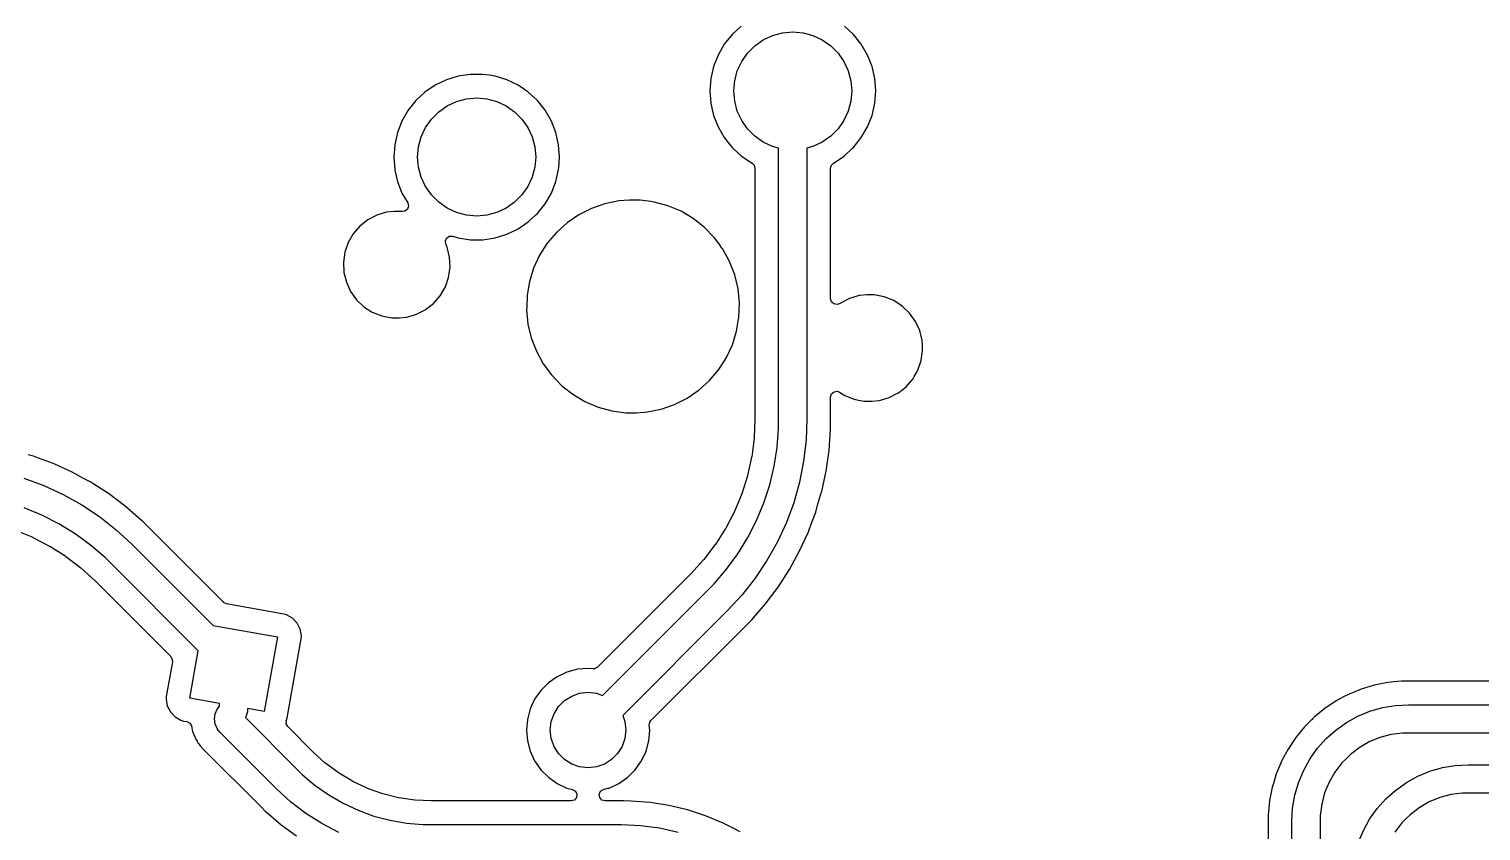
# Model space of a CAD drawing. Extents: x 68 to 346, y -197 to -84.
# Drawn here: x 174.89 to 205.63, y -129.37 to -112.39 of the extents above; entities that cross this region are included whole.
import ezdxf

# ---------------------------------------------------------------- set-up
doc = ezdxf.new("R2010")
doc.units = 0
doc.layers.add('BLACK', color=7, linetype='CONTINUOUS')

msp = doc.modelspace()

# ---------------------------------------------------------------- linework, layer by layer
at = {"layer": 'BLACK', "linetype": 'CONTINUOUS'}
for p, q in [((189.775, -112.51), (189.611, -112.716)), ((189.967, -112.332), (189.775, -112.51)), ((190.437, -112.622), (190.634, -112.53)), ((190.634, -112.53), (190.845, -112.473)), ((190.845, -112.473), (191.062, -112.454)), ((191.062, -112.454), (191.279, -112.473)), ((191.279, -112.473), (191.489, -112.53)), ((191.489, -112.53), (191.687, -112.622)), ((192.348, -112.51), (192.156, -112.332)), ((192.512, -112.716), (192.348, -112.51)), ((192.348, -112.51), (192.348, -112.51)), ((192.348, -112.51), (192.348, -112.51)), ((189.611, -112.716), (189.48, -112.943)), ((190.104, -112.901), (190.258, -112.747)), ((190.258, -112.747), (190.437, -112.622)), ((191.687, -112.622), (191.865, -112.747)), ((191.865, -112.747), (192.019, -112.901)), ((192.643, -112.943), (192.512, -112.716)), ((189.48, -112.943), (189.384, -113.187)), ((189.887, -113.277), (189.979, -113.079)), ((189.979, -113.079), (190.104, -112.901)), ((192.019, -112.901), (192.144, -113.079)), ((192.144, -113.079), (192.236, -113.277)), ((192.739, -113.187), (192.643, -112.943)), ((183.976, -113.392), (183.726, -113.469)), ((184.074, -113.377), (183.976, -113.392)), ((183.976, -113.392), (183.976, -113.392)), ((183.976, -113.392), (183.976, -113.392)), ((184.236, -113.353), (184.074, -113.377)), ((184.498, -113.353), (184.236, -113.353)), ((184.236, -113.353), (184.236, -113.353)), ((184.633, -113.373), (184.498, -113.353)), ((184.498, -113.353), (184.498, -113.353)), ((184.758, -113.392), (184.633, -113.373)), ((185.008, -113.469), (184.758, -113.392)), ((184.758, -113.392), (184.758, -113.392)), ((184.758, -113.392), (184.758, -113.392)), ((189.326, -113.443), (189.306, -113.704)), ((189.384, -113.187), (189.326, -113.443)), ((189.326, -113.443), (189.326, -113.443)), ((189.384, -113.187), (189.384, -113.187)), ((189.831, -113.487), (189.887, -113.277)), ((192.236, -113.277), (192.293, -113.487)), ((192.797, -113.443), (192.739, -113.187)), ((192.817, -113.704), (192.797, -113.443)), ((192.797, -113.443), (192.797, -113.443)), ((192.797, -113.443), (192.797, -113.443)), ((183.272, -113.731), (183.08, -113.909)), ((183.489, -113.583), (183.272, -113.731)), ((183.726, -113.469), (183.489, -113.583)), ((183.489, -113.583), (183.489, -113.583)), ((185.245, -113.583), (185.008, -113.469)), ((185.008, -113.469), (185.008, -113.469)), ((185.454, -113.726), (185.245, -113.583)), ((185.245, -113.583), (185.245, -113.583)), ((185.245, -113.583), (185.245, -113.583)), ((185.245, -113.583), (185.245, -113.583)), ((185.461, -113.731), (185.454, -113.726)), ((185.654, -113.909), (185.461, -113.731)), ((189.306, -113.704), (189.306, -113.704)), ((189.306, -113.704), (189.326, -113.966)), ((189.812, -113.704), (189.831, -113.487)), ((189.831, -113.921), (189.812, -113.704)), ((192.293, -113.487), (192.312, -113.704)), ((192.312, -113.704), (192.293, -113.921)), ((192.798, -113.953), (192.817, -113.704)), ((192.817, -113.704), (192.817, -113.704)), ((183.08, -113.909), (182.917, -114.114)), ((183.563, -114.146), (183.742, -114.021)), ((183.742, -114.021), (183.939, -113.929)), ((183.939, -113.929), (184.15, -113.872)), ((184.15, -113.872), (184.367, -113.853)), ((184.367, -113.853), (184.584, -113.872)), ((184.584, -113.872), (184.795, -113.929)), ((184.795, -113.929), (184.992, -114.021)), ((184.992, -114.021), (185.17, -114.146)), ((185.817, -114.114), (185.654, -113.909)), ((185.654, -113.909), (185.654, -113.909)), ((185.654, -113.909), (185.654, -113.909)), ((189.326, -113.966), (189.326, -113.966)), ((189.326, -113.966), (189.326, -113.966)), ((189.326, -113.966), (189.326, -113.966)), ((189.326, -113.966), (189.327, -113.973)), ((189.327, -113.973), (189.384, -114.222)), ((189.887, -114.132), (189.831, -113.921)), ((192.293, -113.921), (192.236, -114.132)), ((192.739, -114.222), (192.797, -113.966)), ((192.797, -113.966), (192.798, -113.953)), ((182.785, -114.342), (182.69, -114.586)), ((182.917, -114.114), (182.785, -114.342)), ((183.284, -114.478), (183.409, -114.3)), ((183.409, -114.3), (183.563, -114.146)), ((185.17, -114.146), (185.325, -114.3)), ((185.325, -114.3), (185.45, -114.478)), ((185.949, -114.342), (185.817, -114.114)), ((186.044, -114.586), (185.949, -114.342)), ((189.384, -114.222), (189.384, -114.222)), ((189.384, -114.222), (189.384, -114.222)), ((189.384, -114.222), (189.48, -114.466)), ((189.979, -114.329), (189.887, -114.132)), ((190.104, -114.508), (189.979, -114.329)), ((192.144, -114.329), (192.019, -114.508)), ((192.236, -114.132), (192.144, -114.329)), ((192.643, -114.466), (192.739, -114.222)), ((182.69, -114.586), (182.631, -114.842)), ((182.69, -114.586), (182.69, -114.586)), ((183.136, -114.886), (183.192, -114.676)), ((183.192, -114.676), (183.284, -114.478)), ((185.45, -114.478), (185.542, -114.676)), ((185.542, -114.676), (185.598, -114.886)), ((186.103, -114.842), (186.044, -114.586)), ((189.48, -114.466), (189.611, -114.693)), ((190.258, -114.662), (190.104, -114.508)), ((190.437, -114.787), (190.258, -114.662)), ((191.865, -114.662), (191.687, -114.787)), ((192.019, -114.508), (191.865, -114.662)), ((192.512, -114.693), (192.643, -114.466)), ((182.631, -114.842), (182.612, -115.103)), ((182.631, -114.842), (182.631, -114.842)), ((183.117, -115.103), (183.136, -114.886)), ((185.598, -114.886), (185.617, -115.103)), ((186.122, -115.103), (186.103, -114.842)), ((186.103, -114.842), (186.103, -114.842)), ((186.103, -114.842), (186.103, -114.842)), ((189.611, -114.693), (189.717, -114.826)), ((189.717, -114.826), (189.775, -114.898)), ((189.775, -114.898), (189.897, -115.012)), ((190.634, -114.879), (190.437, -114.787)), ((190.762, -114.913), (190.634, -114.879)), ((190.762, -120.647), (190.762, -114.913)), ((191.489, -114.879), (191.362, -114.913)), ((191.362, -114.913), (191.362, -120.647)), ((191.687, -114.787), (191.489, -114.879)), ((192.156, -115.077), (192.329, -114.916)), ((192.329, -114.916), (192.348, -114.898)), ((192.348, -114.898), (192.512, -114.693)), ((192.348, -114.898), (192.348, -114.898)), ((192.348, -114.898), (192.348, -114.898)), ((182.612, -115.103), (182.612, -115.103)), ((182.612, -115.103), (182.631, -115.365)), ((183.136, -115.32), (183.117, -115.103)), ((185.617, -115.103), (185.598, -115.32)), ((186.106, -115.325), (186.122, -115.103)), ((186.122, -115.103), (186.122, -115.103)), ((189.897, -115.012), (189.967, -115.077)), ((189.967, -115.077), (190.184, -115.225)), ((190.184, -115.225), (190.191, -115.228)), ((190.191, -115.228), (190.243, -115.275)), ((190.243, -115.275), (190.261, -115.34)), ((191.862, -115.34), (191.882, -115.273)), ((191.882, -115.273), (191.932, -115.228)), ((191.932, -115.228), (191.939, -115.225)), ((191.939, -115.225), (192.156, -115.077)), ((182.631, -115.365), (182.631, -115.365)), ((182.631, -115.365), (182.631, -115.365)), ((182.631, -115.365), (182.631, -115.365)), ((182.631, -115.365), (182.635, -115.38)), ((182.635, -115.38), (182.69, -115.621)), ((183.192, -115.531), (183.136, -115.32)), ((183.284, -115.728), (183.192, -115.531)), ((185.542, -115.531), (185.45, -115.728)), ((185.598, -115.32), (185.542, -115.531)), ((186.044, -115.621), (186.103, -115.365)), ((186.103, -115.365), (186.106, -115.325)), ((190.261, -115.34), (190.261, -120.647)), ((191.862, -118.105), (191.862, -115.34)), ((182.69, -115.621), (182.69, -115.621)), ((182.69, -115.621), (182.785, -115.865)), ((182.785, -115.865), (182.906, -116.073)), ((183.409, -115.907), (183.284, -115.728)), ((183.563, -116.061), (183.409, -115.907)), ((185.325, -115.907), (185.17, -116.061)), ((185.45, -115.728), (185.325, -115.907)), ((185.817, -116.092), (185.949, -115.865)), ((185.949, -115.865), (186.044, -115.621)), ((182.9, -116.207), (182.845, -116.251)), ((182.922, -116.141), (182.9, -116.207)), ((182.906, -116.073), (182.922, -116.141)), ((183.742, -116.186), (183.563, -116.061)), ((183.939, -116.278), (183.742, -116.186)), ((184.992, -116.186), (184.795, -116.278)), ((185.17, -116.061), (184.992, -116.186)), ((185.654, -116.297), (185.817, -116.092)), ((186.797, -116.19), (186.529, -116.326)), ((187.082, -116.091), (186.797, -116.19)), ((186.797, -116.19), (186.797, -116.19)), ((187.377, -116.031), (187.082, -116.091)), ((187.603, -116.016), (187.377, -116.031)), ((187.377, -116.031), (187.377, -116.031)), ((187.829, -116.016), (187.603, -116.016)), ((187.603, -116.016), (187.603, -116.016)), ((188.053, -116.046), (187.829, -116.016)), ((188.127, -116.056), (188.053, -116.046)), ((188.418, -116.135), (188.127, -116.056)), ((188.695, -116.253), (188.418, -116.135)), ((188.418, -116.135), (188.418, -116.135)), ((182.064, -116.433), (181.895, -116.566)), ((182.255, -116.334), (182.064, -116.433)), ((182.461, -116.274), (182.255, -116.334)), ((182.622, -116.259), (182.461, -116.274)), ((182.461, -116.274), (182.461, -116.274)), ((182.783, -116.259), (182.622, -116.259)), ((182.787, -116.259), (182.783, -116.259)), ((182.845, -116.251), (182.787, -116.259)), ((184.15, -116.334), (183.939, -116.278)), ((184.367, -116.353), (184.15, -116.334)), ((184.584, -116.334), (184.367, -116.353)), ((184.795, -116.278), (184.584, -116.334)), ((185.245, -116.623), (185.461, -116.476)), ((185.461, -116.476), (185.623, -116.326)), ((185.623, -116.326), (185.654, -116.297)), ((185.654, -116.297), (185.654, -116.297)), ((185.654, -116.297), (185.654, -116.297)), ((186.28, -116.496), (186.057, -116.698)), ((186.529, -116.326), (186.28, -116.496)), ((188.955, -116.407), (188.695, -116.253)), ((189.159, -116.568), (188.955, -116.407)), ((188.955, -116.407), (188.955, -116.407)), ((188.955, -116.407), (188.955, -116.407)), ((181.754, -116.728), (181.647, -116.914)), ((181.895, -116.566), (181.754, -116.728)), ((181.895, -116.566), (181.895, -116.566)), ((183.704, -116.881), (183.733, -116.817)), ((183.733, -116.817), (183.792, -116.779)), ((183.792, -116.779), (183.862, -116.779)), ((183.862, -116.779), (183.863, -116.78)), ((183.863, -116.78), (183.976, -116.815)), ((183.976, -116.815), (184.236, -116.854)), ((184.498, -116.854), (184.758, -116.815)), ((184.758, -116.815), (185.008, -116.737)), ((185.008, -116.737), (185.203, -116.644)), ((185.203, -116.644), (185.245, -116.623)), ((185.245, -116.623), (185.245, -116.623)), ((185.245, -116.623), (185.245, -116.623)), ((186.057, -116.698), (185.862, -116.928)), ((189.191, -116.593), (189.159, -116.568)), ((189.4, -116.81), (189.191, -116.593)), ((189.499, -116.944), (189.4, -116.81)), ((181.576, -117.117), (181.546, -117.33)), ((181.647, -116.914), (181.576, -117.117)), ((181.576, -117.117), (181.576, -117.117)), ((183.714, -116.95), (183.704, -116.881)), ((183.727, -116.977), (183.714, -116.95)), ((183.744, -117.014), (183.727, -116.977)), ((183.794, -117.223), (183.744, -117.014)), ((184.236, -116.854), (184.498, -116.854)), ((185.862, -116.928), (185.7, -117.182)), ((189.562, -117.03), (189.499, -116.944)), ((189.579, -117.053), (189.562, -117.03)), ((189.724, -117.317), (189.579, -117.053)), ((181.546, -117.33), (181.546, -117.33)), ((181.546, -117.33), (181.556, -117.545)), ((183.774, -117.651), (183.805, -117.438)), ((183.805, -117.438), (183.794, -117.223)), ((185.7, -117.182), (185.573, -117.456)), ((185.7, -117.182), (185.7, -117.182)), ((189.832, -117.598), (189.724, -117.317)), ((181.556, -117.545), (181.607, -117.754)), ((181.607, -117.754), (181.607, -117.754)), ((181.607, -117.754), (181.695, -117.947)), ((183.704, -117.854), (183.774, -117.651)), ((185.484, -117.743), (185.442, -117.989)), ((185.566, -117.479), (185.484, -117.743)), ((185.573, -117.456), (185.566, -117.479)), ((185.573, -117.456), (185.573, -117.456)), ((189.902, -117.891), (189.832, -117.598)), ((181.695, -117.947), (181.696, -117.949)), ((181.696, -117.949), (181.821, -118.124)), ((183.455, -118.202), (183.596, -118.04)), ((183.596, -118.04), (183.597, -118.039)), ((183.597, -118.039), (183.664, -117.923)), ((183.664, -117.923), (183.704, -117.854)), ((185.434, -118.04), (185.426, -118.273)), ((185.442, -117.989), (185.434, -118.04)), ((189.932, -118.191), (189.902, -117.891)), ((192.467, -118.038), (192.261, -118.099)), ((192.479, -118.037), (192.467, -118.038)), ((192.467, -118.038), (192.467, -118.038)), ((192.627, -118.023), (192.479, -118.037)), ((192.788, -118.023), (192.627, -118.023)), ((192.999, -118.063), (192.788, -118.023)), ((192.788, -118.023), (192.788, -118.023)), ((193.199, -118.143), (192.999, -118.063)), ((181.821, -118.124), (181.821, -118.124)), ((181.821, -118.124), (181.821, -118.124)), ((181.821, -118.124), (181.976, -118.273)), ((181.976, -118.273), (181.976, -118.273)), ((181.976, -118.273), (181.976, -118.273)), ((181.976, -118.273), (182.157, -118.389)), ((183.095, -118.434), (183.274, -118.342)), ((183.274, -118.342), (183.286, -118.335)), ((183.286, -118.335), (183.455, -118.202)), ((185.426, -118.273), (185.424, -118.342)), ((185.424, -118.342), (185.454, -118.641)), ((189.922, -118.492), (189.932, -118.191)), ((191.879, -118.167), (191.862, -118.105)), ((191.929, -118.215), (191.879, -118.167)), ((191.998, -118.229), (191.929, -118.215)), ((192.063, -118.203), (191.998, -118.229)), ((192.07, -118.197), (192.063, -118.203)), ((192.234, -118.113), (192.07, -118.197)), ((192.261, -118.099), (192.234, -118.113)), ((192.261, -118.099), (192.261, -118.099)), ((192.261, -118.099), (192.261, -118.099)), ((193.38, -118.26), (193.199, -118.143)), ((193.535, -118.408), (193.38, -118.26)), ((182.157, -118.389), (182.357, -118.469)), ((182.357, -118.469), (182.456, -118.488)), ((182.456, -118.488), (182.568, -118.51)), ((182.568, -118.51), (182.568, -118.51)), ((182.568, -118.51), (182.729, -118.51)), ((182.729, -118.51), (182.889, -118.494)), ((182.729, -118.51), (182.729, -118.51)), ((182.889, -118.494), (183.095, -118.434)), ((185.454, -118.641), (185.454, -118.641)), ((185.454, -118.641), (185.524, -118.934)), ((189.872, -118.789), (189.922, -118.492)), ((193.66, -118.583), (193.535, -118.408)), ((193.535, -118.408), (193.535, -118.408)), ((193.535, -118.408), (193.535, -118.408)), ((193.749, -118.779), (193.66, -118.583)), ((185.524, -118.934), (185.524, -118.934)), ((185.524, -118.934), (185.632, -119.216)), ((189.783, -119.077), (189.872, -118.789)), ((193.8, -118.987), (193.749, -118.779)), ((193.805, -119.095), (193.8, -118.987)), ((185.632, -119.216), (185.632, -119.216)), ((185.632, -119.216), (185.777, -119.48)), ((189.656, -119.35), (189.783, -119.077)), ((193.78, -119.415), (193.81, -119.202)), ((193.81, -119.202), (193.805, -119.095)), ((185.777, -119.48), (185.777, -119.48)), ((185.777, -119.48), (185.951, -119.717)), ((189.299, -119.834), (189.494, -119.604)), ((189.494, -119.604), (189.656, -119.35)), ((193.709, -119.618), (193.78, -119.415)), ((185.951, -119.717), (185.956, -119.722)), ((185.956, -119.722), (186.165, -119.939)), ((189.076, -120.036), (189.299, -119.834)), ((193.461, -119.967), (193.602, -119.804)), ((193.602, -119.804), (193.633, -119.75)), ((193.633, -119.75), (193.672, -119.683)), ((193.672, -119.683), (193.709, -119.618)), ((186.165, -119.939), (186.2, -119.967)), ((186.2, -119.967), (186.402, -120.126)), ((186.402, -120.126), (186.402, -120.126)), ((186.402, -120.126), (186.402, -120.126)), ((186.402, -120.126), (186.661, -120.279)), ((188.559, -120.343), (188.827, -120.207)), ((188.827, -120.207), (189.076, -120.036)), ((191.862, -120.187), (191.882, -120.12)), ((191.862, -120.647), (191.862, -120.187)), ((191.882, -120.12), (191.935, -120.074)), ((191.935, -120.074), (192.004, -120.064)), ((192.004, -120.064), (192.053, -120.083)), ((192.053, -120.083), (192.163, -120.153)), ((192.163, -120.153), (192.362, -120.233)), ((192.895, -120.259), (193.101, -120.198)), ((193.101, -120.198), (193.292, -120.099)), ((193.292, -120.099), (193.298, -120.095)), ((193.298, -120.095), (193.371, -120.037)), ((193.371, -120.037), (193.461, -119.967)), ((186.661, -120.279), (186.938, -120.397)), ((186.938, -120.397), (187.229, -120.477)), ((187.229, -120.477), (187.527, -120.517)), ((187.527, -120.517), (187.527, -120.517)), ((187.527, -120.517), (187.753, -120.517)), ((187.753, -120.517), (187.917, -120.506)), ((187.917, -120.506), (187.979, -120.502)), ((187.979, -120.502), (188.274, -120.442)), ((188.274, -120.442), (188.559, -120.343)), ((192.362, -120.233), (192.452, -120.25)), ((192.452, -120.25), (192.573, -120.274)), ((192.573, -120.274), (192.573, -120.274)), ((192.573, -120.274), (192.734, -120.274)), ((192.734, -120.274), (192.895, -120.259)), ((192.734, -120.274), (192.734, -120.274)), ((190.261, -120.647), (190.244, -121.049)), ((190.762, -120.849), (190.762, -120.647)), ((191.362, -120.647), (191.344, -121.098)), ((191.362, -120.647), (191.362, -120.647)), ((191.862, -120.87), (191.862, -120.647)), ((190.243, -121.055), (190.191, -121.451)), ((190.244, -121.049), (190.243, -121.055)), ((190.73, -121.252), (190.762, -120.849)), ((191.344, -121.098), (191.291, -121.546)), ((191.83, -121.315), (191.862, -120.87)), ((191.862, -120.87), (191.862, -120.87)), ((174.979, -121.435), (174.878, -121.406)), ((175.09, -121.477), (174.979, -121.435)), ((190.191, -121.451), (190.19, -121.456)), ((190.667, -121.651), (190.73, -121.252)), ((191.767, -121.756), (191.83, -121.315)), ((175.396, -121.591), (175.09, -121.477)), ((175.436, -121.609), (175.396, -121.591)), ((175.802, -121.776), (175.436, -121.609)), ((190.19, -121.456), (190.104, -121.846)), ((190.572, -122.044), (190.667, -121.651)), ((191.291, -121.546), (191.203, -121.988)), ((191.711, -122.014), (191.767, -121.756)), ((174.78, -121.901), (175.203, -122.057)), ((175.203, -122.057), (175.613, -122.246)), ((176.042, -121.907), (175.802, -121.776)), ((176.193, -121.99), (176.042, -121.907)), ((176.261, -122.033), (176.193, -121.99)), ((176.568, -122.231), (176.261, -122.033)), ((190.102, -121.851), (189.982, -122.232)), ((190.104, -121.846), (190.102, -121.851)), ((190.447, -122.428), (190.572, -122.044)), ((191.203, -121.988), (191.081, -122.422)), ((191.674, -122.185), (191.711, -122.014)), ((175.613, -122.246), (176.006, -122.466)), ((176.925, -122.498), (176.568, -122.231)), ((176.568, -122.231), (176.568, -122.231)), ((189.98, -122.237), (189.827, -122.606)), ((189.982, -122.232), (189.98, -122.237)), ((191.588, -122.476), (191.672, -122.192)), ((191.672, -122.192), (191.674, -122.185)), ((175.16, -122.689), (174.787, -122.534)), ((176.006, -122.466), (176.381, -122.717)), ((177.262, -122.79), (176.925, -122.498)), ((176.925, -122.498), (176.925, -122.498)), ((189.825, -122.611), (189.641, -122.965)), ((189.827, -122.606), (189.825, -122.611)), ((190.293, -122.802), (190.447, -122.428)), ((191.081, -122.422), (190.925, -122.845)), ((191.457, -122.859), (191.546, -122.62)), ((191.546, -122.62), (191.588, -122.476)), ((175.52, -122.872), (175.16, -122.689)), ((175.865, -123.083), (175.52, -122.872)), ((176.381, -122.717), (176.735, -122.996)), ((177.294, -122.822), (177.262, -122.79)), ((177.387, -122.915), (177.294, -122.822)), ((179.004, -124.532), (177.387, -122.915)), ((177.387, -122.915), (177.387, -122.915)), ((189.638, -122.97), (189.423, -123.307)), ((189.641, -122.965), (189.638, -122.97)), ((190.109, -123.162), (190.293, -122.802)), ((190.925, -122.845), (190.736, -123.254)), ((191.391, -123.038), (191.457, -122.859)), ((174.647, -123.023), (174.965, -123.154)), ((174.965, -123.154), (174.97, -123.157)), ((174.97, -123.157), (175.324, -123.341)), ((176.192, -123.321), (175.865, -123.083)), ((176.735, -122.996), (177.066, -123.302)), ((189.898, -123.506), (190.109, -123.162)), ((190.736, -123.254), (190.515, -123.647)), ((191.205, -123.443), (191.391, -123.038)), ((191.391, -123.038), (191.391, -123.038)), ((175.324, -123.341), (175.329, -123.344)), ((175.329, -123.344), (175.666, -123.558)), ((175.666, -123.558), (175.67, -123.561)), ((175.67, -123.561), (175.983, -123.801)), ((176.499, -123.583), (176.192, -123.321)), ((176.642, -123.726), (176.499, -123.583)), ((177.066, -123.302), (177.066, -123.302)), ((177.066, -123.302), (178.79, -125.025)), ((189.42, -123.311), (189.177, -123.628)), ((189.423, -123.307), (189.42, -123.311)), ((189.661, -123.833), (189.898, -123.506)), ((190.992, -123.835), (191.205, -123.443)), ((175.983, -123.801), (175.987, -123.805)), ((175.987, -123.805), (175.991, -123.808)), ((175.991, -123.808), (176.288, -124.08)), ((178.472, -125.556), (176.642, -123.726)), ((176.642, -123.726), (176.642, -123.726)), ((189.173, -123.633), (188.901, -123.93)), ((189.177, -123.628), (189.173, -123.633)), ((189.398, -124.14), (189.661, -123.833)), ((190.515, -123.647), (190.265, -124.022)), ((190.751, -124.21), (190.992, -123.835)), ((190.992, -123.835), (190.992, -123.835)), ((176.288, -124.08), (177.888, -125.681)), ((188.842, -123.989), (186.926, -125.905)), ((188.901, -123.93), (188.842, -123.989)), ((188.842, -123.989), (188.842, -123.989)), ((189.256, -124.283), (189.398, -124.14)), ((190.265, -124.022), (189.986, -124.376)), ((190.483, -124.567), (190.751, -124.21)), ((187.035, -126.503), (189.256, -124.283)), ((189.256, -124.283), (189.256, -124.283)), ((189.256, -124.283), (189.256, -124.283)), ((189.986, -124.376), (189.68, -124.707)), ((179.008, -124.536), (179.004, -124.532)), ((179.071, -124.567), (179.008, -124.536)), ((180.282, -124.78), (179.071, -124.567)), ((180.34, -124.797), (180.282, -124.78)), ((180.282, -124.78), (180.282, -124.78)), ((180.464, -124.87), (180.34, -124.797)), ((180.34, -124.797), (180.34, -124.797)), ((189.68, -124.707), (187.46, -126.927)), ((189.68, -124.707), (189.68, -124.707)), ((190.191, -124.903), (190.392, -124.672)), ((190.392, -124.672), (190.483, -124.567)), ((178.79, -125.025), (180.148, -125.265)), ((180.563, -124.975), (180.464, -124.87)), ((180.464, -124.87), (180.464, -124.87)), ((180.464, -124.87), (180.464, -124.87)), ((180.627, -125.103), (180.563, -124.975)), ((180.654, -125.245), (180.627, -125.103)), ((188.058, -127.037), (190.066, -125.029)), ((190.066, -125.029), (190.067, -125.028)), ((190.066, -125.029), (190.066, -125.029)), ((190.066, -125.029), (190.066, -125.029)), ((190.067, -125.028), (190.151, -124.943)), ((190.151, -124.943), (190.191, -124.903)), ((180.148, -125.265), (179.87, -126.841)), ((180.355, -126.975), (180.65, -125.305)), ((180.65, -125.305), (180.654, -125.245)), ((177.888, -125.681), (177.922, -125.742)), ((177.922, -125.742), (177.923, -125.79)), ((178.295, -126.563), (178.472, -125.556)), ((177.923, -125.79), (177.794, -126.523)), ((186.279, -126.01), (186.073, -126.107)), ((186.499, -125.951), (186.279, -126.01)), ((186.279, -126.01), (186.279, -126.01)), ((186.726, -125.932), (186.499, -125.951)), ((186.499, -125.951), (186.499, -125.951)), ((186.828, -125.941), (186.726, -125.932)), ((186.726, -125.932), (186.726, -125.932)), ((186.865, -125.938), (186.828, -125.941)), ((186.926, -125.905), (186.865, -125.938)), ((185.887, -126.237), (185.726, -126.398)), ((186.073, -126.107), (185.887, -126.237)), ((186.073, -126.107), (186.073, -126.107)), ((203.097, -126.37), (202.827, -126.481)), ((203.376, -126.285), (203.097, -126.37)), ((203.097, -126.37), (203.097, -126.37)), ((203.097, -126.37), (203.097, -126.37)), ((203.662, -126.228), (203.376, -126.285)), ((203.868, -126.208), (203.662, -126.228)), ((203.662, -126.228), (203.662, -126.228)), ((203.662, -126.228), (203.662, -126.228)), ((203.952, -126.2), (203.868, -126.208)), ((204.051, -126.2), (203.952, -126.2)), ((203.952, -126.2), (203.952, -126.2)), ((203.952, -126.2), (203.952, -126.2)), ((206.045, -126.2), (204.051, -126.2)), ((204.051, -126.2), (204.051, -126.2)), ((177.794, -126.523), (177.79, -126.575)), ((177.79, -126.575), (177.79, -126.583)), ((177.79, -126.583), (177.816, -126.724)), ((177.794, -126.523), (177.794, -126.523)), ((178.922, -126.673), (178.295, -126.563)), ((178.922, -126.728), (178.922, -126.673)), ((185.595, -126.584), (185.499, -126.791)), ((185.726, -126.398), (185.595, -126.584)), ((185.595, -126.584), (185.595, -126.584)), ((186.1, -126.738), (186.227, -126.612)), ((186.227, -126.612), (186.379, -126.516)), ((186.379, -126.516), (186.548, -126.457)), ((186.548, -126.457), (186.726, -126.437)), ((186.726, -126.437), (186.904, -126.457)), ((186.904, -126.457), (187.035, -126.503)), ((202.57, -126.619), (202.328, -126.781)), ((202.738, -126.529), (202.57, -126.619)), ((202.57, -126.619), (202.57, -126.619)), ((202.827, -126.481), (202.738, -126.529)), ((202.827, -126.481), (202.827, -126.481)), ((177.816, -126.724), (177.816, -126.724)), ((177.816, -126.724), (177.848, -126.789)), ((177.848, -126.789), (177.881, -126.853)), ((177.881, -126.853), (177.979, -126.958)), ((177.979, -126.958), (177.979, -126.958)), ((177.979, -126.958), (177.979, -126.958)), ((177.979, -126.958), (178.103, -127.031)), ((178.814, -127), (178.828, -126.895)), ((178.828, -126.895), (178.869, -126.796)), ((178.869, -126.796), (178.922, -126.728)), ((179.479, -126.955), (179.469, -126.974)), ((179.469, -126.974), (180.552, -128.058)), ((179.511, -126.85), (179.479, -126.955)), ((179.516, -126.798), (179.511, -126.85)), ((179.518, -126.779), (179.516, -126.796)), ((179.516, -126.796), (179.516, -126.798)), ((179.87, -126.841), (179.518, -126.779)), ((180.336, -127.04), (180.352, -126.986)), ((180.352, -126.986), (180.355, -126.975)), ((185.499, -126.791), (185.44, -127.01)), ((185.499, -126.791), (185.499, -126.791)), ((185.946, -127.059), (186.005, -126.89)), ((186.005, -126.89), (186.1, -126.738)), ((187.46, -126.927), (187.506, -127.059)), ((202.102, -126.966), (202.068, -127)), ((202.328, -126.781), (202.102, -126.966)), ((202.102, -126.966), (202.102, -126.966)), ((202.785, -127.078), (203.027, -126.944)), ((203.027, -126.944), (203.283, -126.839)), ((203.283, -126.839), (203.549, -126.762)), ((203.549, -126.762), (203.822, -126.716)), ((203.822, -126.716), (204.098, -126.7)), ((204.098, -126.7), (204.098, -126.7)), ((204.098, -126.7), (206.751, -126.7)), ((178.103, -127.031), (178.103, -127.031)), ((178.103, -127.031), (178.161, -127.047)), ((178.161, -127.047), (178.161, -127.047)), ((178.161, -127.047), (178.161, -127.047)), ((178.161, -127.047), (178.161, -127.047)), ((178.161, -127.047), (178.227, -127.059)), ((178.227, -127.059), (178.29, -127.09)), ((178.29, -127.09), (178.326, -127.15)), ((178.326, -127.15), (178.327, -127.157)), ((178.327, -127.157), (178.349, -127.265)), ((178.349, -127.265), (178.376, -127.331)), ((178.828, -127.105), (178.814, -127)), ((178.869, -127.204), (178.828, -127.105)), ((178.895, -127.237), (178.869, -127.204)), ((178.898, -127.245), (178.895, -127.237)), ((178.934, -127.288), (178.898, -127.245)), ((180.128, -128.482), (178.934, -127.288)), ((180.333, -127.103), (180.338, -127.04)), ((180.367, -127.164), (180.333, -127.103)), ((180.338, -127.04), (180.336, -127.04)), ((180.905, -127.703), (180.367, -127.164)), ((185.44, -127.01), (185.42, -127.237)), ((185.42, -127.237), (185.42, -127.237)), ((185.42, -127.237), (185.44, -127.464)), ((185.44, -127.01), (185.44, -127.01)), ((185.926, -127.237), (185.946, -127.059)), ((185.946, -127.415), (185.926, -127.237)), ((187.506, -127.059), (187.526, -127.237)), ((187.526, -127.237), (187.506, -127.415)), ((188.011, -127.464), (188.031, -127.237)), ((188.022, -127.135), (188.036, -127.067)), ((188.031, -127.237), (188.022, -127.135)), ((188.036, -127.067), (188.058, -127.037)), ((201.896, -127.172), (201.711, -127.398)), ((202.035, -127.033), (201.896, -127.172)), ((202.047, -127.021), (202.035, -127.033)), ((202.035, -127.033), (202.035, -127.033)), ((202.051, -127.017), (202.047, -127.021)), ((202.068, -127), (202.051, -127.017)), ((202.353, -127.423), (202.559, -127.238)), ((202.559, -127.238), (202.785, -127.078)), ((178.376, -127.331), (178.417, -127.43)), ((178.417, -127.43), (178.447, -127.474)), ((178.447, -127.474), (178.453, -127.483)), ((178.453, -127.483), (178.457, -127.491)), ((178.457, -127.491), (178.461, -127.5)), ((178.461, -127.5), (178.464, -127.504)), ((178.464, -127.504), (178.482, -127.527)), ((178.482, -127.527), (178.485, -127.532)), ((178.485, -127.532), (178.512, -127.572)), ((178.512, -127.572), (178.517, -127.579)), ((178.517, -127.579), (178.578, -127.64)), ((185.44, -127.464), (185.44, -127.464)), ((185.44, -127.464), (185.499, -127.684)), ((186.005, -127.584), (185.946, -127.415)), ((186.1, -127.736), (186.005, -127.584)), ((187.447, -127.584), (187.351, -127.736)), ((187.506, -127.415), (187.447, -127.584)), ((187.953, -127.684), (188.011, -127.464)), ((201.711, -127.398), (201.549, -127.64)), ((201.711, -127.398), (201.711, -127.398)), ((202.168, -127.629), (202.353, -127.423)), ((202.353, -127.423), (202.353, -127.423)), ((203.27, -127.489), (203.058, -127.611)), ((203.496, -127.395), (203.27, -127.489)), ((203.733, -127.332), (203.496, -127.395)), ((203.976, -127.3), (203.733, -127.332)), ((204.098, -127.3), (203.976, -127.3)), ((206.751, -127.3), (204.098, -127.3)), ((204.098, -127.3), (204.098, -127.3)), ((204.098, -127.3), (204.098, -127.3)), ((204.098, -127.3), (204.098, -127.3)), ((178.578, -127.64), (179.807, -128.869)), ((180.907, -127.705), (180.905, -127.703)), ((181.161, -127.935), (180.907, -127.705)), ((185.499, -127.684), (185.499, -127.684)), ((185.499, -127.684), (185.595, -127.89)), ((185.595, -127.89), (185.595, -127.89)), ((185.595, -127.89), (185.726, -128.076)), ((186.227, -127.863), (186.1, -127.736)), ((186.379, -127.958), (186.227, -127.863)), ((187.225, -127.863), (187.073, -127.958)), ((187.351, -127.736), (187.225, -127.863)), ((187.726, -128.076), (187.856, -127.89)), ((187.856, -127.89), (187.953, -127.684)), ((201.409, -127.902), (201.306, -128.152)), ((201.411, -127.897), (201.409, -127.902)), ((201.427, -127.868), (201.411, -127.897)), ((201.549, -127.64), (201.427, -127.868)), ((201.549, -127.64), (201.549, -127.64)), ((201.874, -128.097), (202.008, -127.855)), ((202.008, -127.855), (202.168, -127.629)), ((202.777, -127.847), (202.691, -127.934)), ((202.864, -127.761), (202.777, -127.847)), ((202.777, -127.847), (202.777, -127.847)), ((203.058, -127.611), (202.864, -127.761)), ((180.552, -128.058), (180.552, -128.058)), ((180.552, -128.058), (180.677, -128.182)), ((180.677, -128.182), (180.947, -128.409)), ((181.166, -127.939), (181.161, -127.935)), ((181.439, -128.142), (181.166, -127.939)), ((181.444, -128.145), (181.439, -128.142)), ((181.737, -128.32), (181.444, -128.145)), ((185.726, -128.076), (185.887, -128.237)), ((186.548, -128.017), (186.379, -127.958)), ((186.726, -128.037), (186.548, -128.017)), ((186.904, -128.017), (186.726, -128.037)), ((187.073, -127.958), (186.904, -128.017)), ((187.565, -128.237), (187.726, -128.076)), ((201.3, -128.167), (201.239, -128.368)), ((201.306, -128.152), (201.3, -128.167)), ((201.768, -128.353), (201.874, -128.097)), ((202.541, -128.128), (202.419, -128.34)), ((202.691, -127.934), (202.541, -128.128)), ((204.055, -128.348), (204.297, -128.214)), ((204.297, -128.214), (204.553, -128.109)), ((204.553, -128.109), (204.819, -128.032)), ((204.819, -128.032), (205.092, -127.986)), ((205.092, -127.986), (205.368, -127.97)), ((205.368, -127.97), (205.368, -127.97)), ((205.368, -127.97), (206.751, -127.97)), ((180.426, -128.755), (180.128, -128.482)), ((180.128, -128.482), (180.128, -128.482)), ((180.947, -128.409), (181.235, -128.611)), ((181.742, -128.323), (181.737, -128.32)), ((182.05, -128.469), (181.742, -128.323)), ((182.056, -128.471), (182.05, -128.469)), ((182.377, -128.586), (182.056, -128.471)), ((185.887, -128.237), (185.887, -128.237)), ((185.887, -128.237), (186.073, -128.368)), ((186.073, -128.368), (186.279, -128.464)), ((186.279, -128.464), (186.279, -128.464)), ((186.279, -128.464), (186.279, -128.464)), ((186.279, -128.464), (186.398, -128.496)), ((186.398, -128.496), (186.458, -128.532)), ((186.992, -128.534), (187.05, -128.497)), ((187.05, -128.497), (187.053, -128.496)), ((187.053, -128.496), (187.148, -128.47)), ((187.148, -128.47), (187.172, -128.464)), ((187.172, -128.464), (187.379, -128.368)), ((187.379, -128.368), (187.565, -128.237)), ((201.215, -128.446), (201.158, -128.732)), ((201.239, -128.368), (201.215, -128.446)), ((201.215, -128.446), (201.215, -128.446)), ((201.692, -128.619), (201.768, -128.353)), ((202.419, -128.34), (202.325, -128.566)), ((203.623, -128.693), (203.829, -128.508)), ((203.829, -128.508), (204.055, -128.348)), ((180.747, -129.002), (180.426, -128.755)), ((181.235, -128.611), (181.541, -128.787)), ((181.541, -128.787), (181.86, -128.936)), ((182.383, -128.588), (182.377, -128.586)), ((182.713, -128.671), (182.383, -128.588)), ((182.719, -128.672), (182.713, -128.671)), ((183.056, -128.722), (182.719, -128.672)), ((183.063, -128.723), (183.056, -128.722)), ((183.405, -128.739), (183.063, -128.723)), ((183.408, -128.739), (183.405, -128.739)), ((186.366, -128.739), (183.408, -128.739)), ((186.369, -128.739), (186.366, -128.739)), ((186.436, -128.718), (186.369, -128.739)), ((186.48, -128.664), (186.436, -128.718)), ((186.458, -128.532), (186.488, -128.595)), ((186.488, -128.595), (186.48, -128.664)), ((186.963, -128.598), (186.992, -128.534)), ((186.973, -128.667), (186.963, -128.598)), ((187.018, -128.72), (186.973, -128.667)), ((187.085, -128.739), (187.018, -128.72)), ((187.347, -128.739), (187.085, -128.739)), ((187.35, -128.739), (187.347, -128.739)), ((187.347, -128.739), (187.347, -128.739)), ((187.434, -128.739), (187.35, -128.739)), ((187.35, -128.739), (187.35, -128.739)), ((187.479, -128.739), (187.434, -128.739)), ((187.636, -128.74), (187.479, -128.739)), ((187.479, -128.739), (187.479, -128.739)), ((188.038, -128.771), (187.636, -128.74)), ((187.636, -128.74), (187.636, -128.74)), ((188.132, -128.786), (188.038, -128.771)), ((188.038, -128.771), (188.038, -128.771)), ((188.038, -128.771), (188.038, -128.771)), ((188.437, -128.834), (188.132, -128.786)), ((201.158, -128.732), (201.142, -128.9)), ((201.646, -128.892), (201.692, -128.619)), ((202.262, -128.803), (202.23, -129.046)), ((202.325, -128.566), (202.262, -128.803)), ((203.438, -128.899), (203.623, -128.693)), ((203.623, -128.693), (203.623, -128.693)), ((204.54, -128.759), (204.328, -128.881)), ((204.766, -128.665), (204.54, -128.759)), ((205.003, -128.602), (204.766, -128.665)), ((205.246, -128.57), (205.003, -128.602)), ((205.368, -128.57), (205.246, -128.57)), ((206.751, -128.57), (205.368, -128.57)), ((205.368, -128.57), (205.368, -128.57)), ((205.368, -128.57), (205.368, -128.57)), ((205.368, -128.57), (205.368, -128.57)), ((179.807, -128.869), (179.807, -128.869)), ((179.807, -128.869), (179.891, -128.953)), ((179.891, -128.953), (179.917, -128.979)), ((179.917, -128.979), (180.056, -129.098)), ((180.056, -129.098), (180.224, -129.241)), ((181.088, -129.219), (180.747, -129.002)), ((181.86, -128.936), (182.191, -129.057)), ((182.191, -129.057), (182.532, -129.148)), ((188.829, -128.929), (188.437, -128.834)), ((188.437, -128.834), (188.437, -128.834)), ((189.213, -129.053), (188.829, -128.929)), ((189.586, -129.208), (189.213, -129.053)), ((189.213, -129.053), (189.213, -129.053)), ((189.213, -129.053), (189.213, -129.053)), ((201.13, -129.022), (201.129, -129.022)), ((201.129, -129.022), (201.129, -129.133)), ((201.129, -129.133), (201.129, -148.875)), ((201.142, -128.9), (201.13, -129.022)), ((201.63, -129.168), (201.646, -128.892)), ((202.23, -129.046), (202.23, -129.168)), ((203.144, -129.367), (203.278, -129.125)), ((203.278, -129.125), (203.438, -128.899)), ((204.047, -129.117), (203.961, -129.204)), ((204.134, -129.031), (204.047, -129.117)), ((204.047, -129.117), (204.047, -129.117)), ((204.328, -128.881), (204.134, -129.031)), ((180.224, -129.241), (180.55, -129.478)), ((181.447, -129.406), (181.088, -129.219)), ((182.532, -129.148), (182.879, -129.209)), ((182.879, -129.209), (183.23, -129.24)), ((183.23, -129.24), (183.406, -129.24)), ((183.406, -129.24), (187.434, -129.24)), ((187.434, -129.24), (187.434, -129.24)), ((187.434, -129.24), (187.434, -129.24)), ((187.434, -129.24), (187.838, -129.258)), ((187.838, -129.258), (188.239, -129.31)), ((188.239, -129.31), (188.634, -129.398)), ((189.856, -129.345), (189.586, -129.208)), ((189.586, -129.208), (189.586, -129.208)), ((189.946, -129.391), (189.856, -129.345)), ((201.63, -148.962), (201.63, -129.168)), ((201.63, -129.168), (201.63, -129.168)), ((202.23, -129.168), (202.23, -129.168)), ((202.23, -129.168), (202.23, -129.168)), ((202.23, -129.168), (202.23, -148.962)), ((203.038, -129.623), (203.144, -129.367)), ((203.961, -129.204), (203.811, -129.398))]:
    msp.add_line(p, q, dxfattribs=at)

doc.saveas('drawing.dxf')
